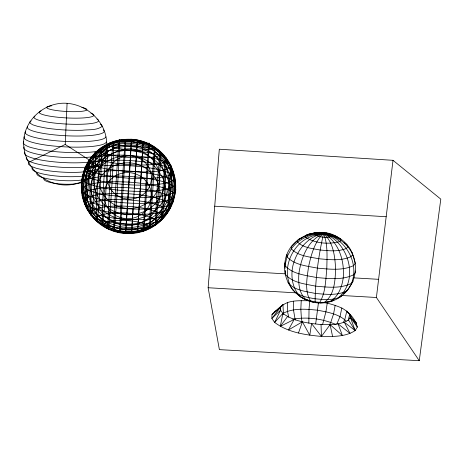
<?xml version="1.0" encoding="UTF-8"?>
<svg xmlns="http://www.w3.org/2000/svg" width="464" height="464" viewBox="0 0 464 464"><rect width="100%" height="100%" fill="white"/><g stroke="black" fill="none" stroke-linecap="round" stroke-linejoin="round"><path stroke-width="0.7" d="M309.018 300.684C299.558 300.916 287.454 299.454 280.563 307.255L280.54 310.23L274.659 322.41C287.941 332.531 305.271 334.909 321.448 336.429C332.787 336.528 345.291 337.096 355.163 330.588L357.332 327.097C355.499 319.104 349.003 311.982 341.84 308.05C335.692 305.329 329.214 303.357 322.567 302.308M293.613 301.229L293.486 309.906L295.203 320.032M137.547 232.742L143.161 141.549L137.582 232.737M28.461 162.493L28.594 164.395L31.216 166.356L36.192 168.235L43.21 169.888A35.983 7.215 2.8 0 0 80.127 172.196L88.108 171.483L94.331 170.311L98.391 168.774L100.062 166.988L65.227 144.455L67.083 103.304C45.101 101.604 24.232 119.584 23.623 141.81C23.136 160.074 35.577 177.086 52.815 182.816C87.597 194.48 119.747 157.081 101.436 124.752L100.178 124.12M301.229 300.573L300.834 309.244L301.385 318.118L302.122 322.376M133.04 209.322L131.579 233.427L137.344 140.14L134.38 188.523M309.726 300.695L309.036 309.349L308.833 323.153M208.139 287.744L219.315 149.217L393.014 160.318L440.8 199.137L419.253 360.696L219.385 349.636L208.139 287.744L296.241 292.848M318.408 303.015L315.688 323.849M419.253 360.696L376.403 297.494L393.014 160.318M327.23 303.16L325.925 311.762L322.608 324.452M335.159 305.364L333.57 313.925L330.757 322.37L329.469 324.968M349.972 318.64L350.337 317.243L355.163 330.588L344.323 322.265L350.076 333.465L338.041 323.849L342.386 335.501L330.09 324.632L321.448 336.429L311.576 323.582L309.772 335.234L302.4 321.825L288.399 329.991L294.193 319.418L280.279 326.36L282.901 313.397L280.54 310.23L271.852 318.443L274.659 322.41L282.901 313.397C293.84 321.413 307.881 323.309 321.042 324.539C330.269 324.638 340.385 325.113 348.505 320.003L350.337 317.243L349.74 314.186L348.087 320.682M341.84 308.05L340.002 316.57L336.777 324.156M284.925 262.897C287.019 237.075 320.879 223.126 340.692 239.238L340.947 240.451C369.767 260.959 352.188 305.364 318.002 302.893C298.259 301.768 282.095 282.698 284.925 262.897L285.134 268.32M351.236 316.599L346.828 311.054L344.793 319.534L343.25 322.596M23.745 141.369L23.2 143.335C27.121 147.471 33.28 147.848 38.466 149.356C49.045 151.305 59.781 152.215 70.522 152.575C82.453 151.879 96.181 154.106 106.761 147.552L106.517 146.073M298.474 333.03L302.4 321.825M324.307 232.563C314.673 241.152 311.321 254.429 308.566 266.609C307.162 277.832 304.198 290.864 310.567 301.072L313.275 302.226M353.29 280.917L347.194 290.748C337.392 295.852 325.716 294.338 315.12 293.399C305.776 291.409 294.431 290.458 287.964 282.599M342.026 295.185L341.023 296.548C333.071 300.747 323.559 299.547 314.94 298.77C305.544 297.093 293.932 295.365 290.081 285.14C283.91 271.109 288.741 254.388 299.437 243.942C306.774 236.657 316.732 234.129 326.644 232.934L327.665 233.612M280.279 326.36L287.547 316.535M329.318 301.641L331.337 301.368L333.465 300.318L334.115 299.454M280.703 310.857L280.563 307.255L271.852 318.443L271.974 314.72L274.92 311.483L282.907 304.662L283.527 314.644M338.03 298.021C360.806 279.264 347.693 237.841 319.626 232.278L318.339 232.644M343.354 293.782L346.817 290.458M282.907 304.662L271.974 314.72L280.563 307.255M31.105 120.959L29.957 121.643L30.108 123.192L32.77 124.822L37.804 126.417L44.898 127.861A36.325 5.858 3 0 0 82.174 130.262C88.746 129.363 96.744 130.668 102.231 126.307C95.259 113.286 81.78 104.533 67.083 103.304M306.942 235.103L308.693 234.094L311.222 233.682M28.455 162.475L65.227 144.455M283.156 313.328C293.671 307.818 306.17 309.065 317.573 310.207C327.48 312.144 338.65 313.821 346.19 321.082M274.92 311.483L276.144 310.915M301.646 238.003L299.135 238.919L291.264 246.691L291.328 248.832L287.001 256.818L284.942 265.507C292.633 274.334 305.683 275.245 316.471 277.518C328.773 278.574 342.241 280.378 353.713 274.729L355.517 272.322L355.198 270.982M318.002 302.893C323.298 301.803 329.225 303.386 333.575 299.036C339.462 293.567 342.096 285.772 343.209 278.006C344.851 260.571 338.482 240.532 321.917 232.336M292.767 319.215C307.168 316.616 322.474 318.698 335.872 324.522M322.323 302.743L323.947 302.371M332.062 300.568L333.465 300.318M98.745 176.941L90.364 178.367L84.39 180.357L81.287 182.799L81.362 185.542C93.299 195.164 110.13 194.88 124.654 197.026C141.015 197.502 158.502 199.184 173.884 192.49L175.926 189.898L174.725 187.131C165.764 180.722 154.292 179.713 143.753 177.805C128.83 175.984 113.715 175.398 98.745 176.941L98.658 176.958M325.966 302.099L327.978 301.826M320.293 302.922L324.243 302.435C334.602 295.168 335.072 280.714 335.646 269.219C334.927 256.789 333.57 242.312 323.594 233.595L317.596 232.389L311.854 233.578L313.154 233.508M119.59 140.105L119.608 140.105A45.75 0.841 -86.5 0 1 115.809 211.799A45.75 0.841 -86.5 0 1 114.782 204.885A45.75 0.841 -86.5 0 1 119.608 140.105M310.828 300.945C293.086 298.781 288.828 276.44 293.967 262.085C298.77 247.103 311.93 232.603 328.773 233.433L333.285 235.584M209.618 269.398L285.447 273.853M354.049 277.884L378.601 279.322M341.736 295.487L376.403 297.494M214.716 206.202L386.181 216.734M25.358 131.654L25.41 131.66A40.426 6.919 3 0 0 62.228 141.247A40.426 6.919 3 0 0 105.833 136.816M333.97 235.811L336.713 236.721M311.17 301.635L308.606 300.411M302.609 297.842L300.747 297.076L298.462 294.681M306.333 299.384L308.195 300.156M340.692 239.238L332.584 235.312L315.955 232.655L306.484 234.894L305.387 235.927L297.54 240.398L297.633 242.109C303.427 247.944 312.469 248.478 320.125 250.021C328.825 250.746 338.204 251.981 346.446 248.391L347.768 246.848L347.356 245.096C338.616 234.668 327.619 232.696 314.824 233.067L314.273 233.601L305.387 235.927L305.486 237.116C315.131 243.635 328.895 244.574 339.984 241.518L340.947 240.451L332.7 235.932L323.594 233.595L314.273 233.601L314.343 234.21C319.452 237.359 327.259 238.606 332.7 235.932L331.847 234.662C316.993 231.176 300.469 236.35 291.328 248.832C298.277 256.157 309.436 256.83 318.803 258.75C329.469 259.643 341.028 261.191 351.08 256.621L352.669 254.666C351.213 250.096 348.458 245.038 344.073 242.672M292.813 289.843L293.84 290.725M295.893 292.482L297.436 293.799M354.716 321.291L356.532 323.251L353.44 319.371M346.828 311.054L348.447 313.258M350.337 317.243L357.332 327.097L349.74 314.186M315.607 302.65L315.108 301.907C315.352 278.98 318.397 255.919 323.594 233.595C345.112 237.823 359.722 262.636 351.532 283.307C340.524 288.904 327.497 287.181 315.642 286.143C305.219 283.933 292.581 282.97 285.279 274.299L285.209 270.35M348.505 320.003L355.163 330.588M285.261 271.707L285.667 273.018M352.13 252.468L355.314 263.366L353.562 265.617C342.409 270.901 329.452 269.161 317.55 268.151C307.122 265.982 294.588 265.176 287.001 256.818L286.972 254.365M288.799 317.335L287.46 311.292L287.367 302.615M330.09 324.632L332.601 336.516M321.042 324.539L321.448 336.429M102.469 162.081A38.181 7.476 2.8 0 1 61.242 167.266A38.181 7.476 2.8 0 1 26.494 157.29M83.323 181.059A19.795 4.257 2.7 0 1 61.95 184.086A19.795 4.257 2.7 0 1 43.912 178.611M105.728 152.134A41.018 7.627 2.9 0 1 61.457 157.29A41.018 7.627 2.9 0 1 24.128 146.955M103.252 129.879A38.454 6.392 3 0 1 67.634 135.836A38.454 6.392 3 0 1 27.602 126.649M95.845 171.773A31.958 6.566 2.7 0 1 61.335 176.413A31.958 6.566 2.7 0 1 32.248 167.794M106.285 141.967A41.116 7.244 2.9 0 1 61.927 146.694A41.116 7.244 2.9 0 1 24.488 136.735M104.771 157.157A40.287 7.691 2.8 0 1 61.283 162.429A40.287 7.691 2.8 0 1 24.633 152.088M90.689 176.488A26.987 5.672 2.7 0 1 61.55 180.519A26.987 5.672 2.7 0 1 36.975 173.136M81.925 107.416A20.126 2.946 3.1 0 1 80.666 111.424A20.126 2.946 3.1 0 1 52.855 109.927A20.126 2.946 3.1 0 1 51.742 105.786M90.944 113.199A27.37 4.141 3.1 0 1 67.866 117.984A27.37 4.141 3.1 0 1 41.018 110.931M96.964 119.016A32.335 5.052 3.1 0 1 67.425 124.097A32.335 5.052 3.1 0 1 34.91 116.128M107.694 146.363C107.016 172.852 106.082 199.52 102.393 225.748C102.057 198.708 104.174 171.523 107.161 144.635L107.515 144.124L107.694 146.363M125.663 231.948L125.651 233.502L128.754 188.193L131.486 139.339L125.663 231.948C147.442 233.45 168.368 216.23 169.836 194.207C171.471 171.895 152.65 151.745 130.564 150.533C108.46 148.921 87.238 166.646 86.2 189.034C85.028 211.143 103.797 230.817 125.663 231.948M154.773 147.674C153.851 174.673 152.436 201.73 149.64 228.595L149.872 216.937L152.012 179.168L154.622 147.129L154.773 147.674C168.328 156.884 176.54 172.846 175.653 189.266C174.911 198.383 170.787 206.283 166.564 214.188C154.46 220.986 139.681 219.46 126.295 219.408C113.112 217.819 98.264 217.651 87.238 209.351C77.61 189.631 80.023 166.477 96.889 151.45C112.851 137.756 137.147 136.288 154.773 147.674M101.616 154.123L101.488 160.341A36.807 1.328 -86.5 0 1 99.621 195.153L98.965 203.621A36.807 1.328 -86.5 0 1 96.384 215.551A36.807 1.328 -86.5 0 1 99.122 164.343A36.807 1.328 -86.5 0 1 101.616 154.123M298.857 273.696C298.259 282.837 298.775 293.695 306.484 299.935L315.108 301.907L319.777 302.371C325.722 292.465 325.566 280.215 326.813 269.045C326.929 257.259 328.083 244.766 323.594 233.595C307.765 239.824 301.119 258.083 298.857 273.696M148.915 148.045L148.631 154.431A43.709 0.487 -86.5 0 1 146.143 197.235A43.709 0.487 -86.5 0 1 143.788 229.593L143.573 231.055A43.709 0.487 -86.5 0 1 146.392 177.729A43.709 0.487 -86.5 0 1 148.915 148.045M160.01 167.922L156.519 219.89A36.865 0.847 -86.5 0 1 156.136 207.344A36.865 0.847 -86.5 0 1 159.517 157.099A36.865 0.847 -86.5 0 1 160.01 167.922M120.443 226.496L120.019 231.107A46.881 0.586 -86.5 0 1 121.446 196.179A46.881 0.586 -86.5 0 1 125.384 139.879L125.57 139.351A46.881 0.586 -86.5 0 1 123.842 175.868A46.881 0.586 -86.5 0 1 120.443 226.496M109.643 216.485L109.017 223.196A43.825 1.067 -86.5 0 1 109.202 194.642A43.825 1.067 -86.5 0 1 113.593 141.648L113.715 144.078A43.825 1.067 -86.5 0 1 109.643 216.485M90.909 168.763C84.152 188.802 96.541 211.729 116.528 217.993C136.404 224.582 159.9 213.689 166.843 193.743C173.994 173.71 161.791 150.452 141.74 143.997C121.591 137.129 97.62 148.358 90.909 168.763M95.097 168.873C91.396 180.658 94.349 193.824 102.55 203.023A35.757 34.893 6 0 0 153.016 205.854A35.757 34.893 6 0 0 155.689 156.594A35.757 34.893 6 0 0 105.229 153.7L99.128 160.631L95.097 168.873M170.961 165.816L169.783 167.858C157.122 173.426 142.651 171.779 129.172 171.628C115.872 170.073 101.338 169.992 89.604 162.812L88.821 160.637C92.023 156.733 97.684 156.936 102.208 155.904C111.673 154.901 121.203 154.964 130.691 155.486C143.73 156.832 157.557 157.389 169.354 163.647L170.961 165.816M88.496 204.322L86.484 206.724C102.44 237.417 148.225 240.3 167.765 211.688L166.205 209.078C154.976 201.817 140.963 201.167 128.023 199.793C114.846 199.543 100.734 198.557 88.496 204.322M159.541 213.365L153.05 220.557A38.025 36.998 5.2 0 1 99.377 216.961A38.025 36.998 5.2 0 1 102.846 164.732A38.025 36.998 5.2 0 1 156.513 168.409L162.04 176.506A38.025 36.998 5.2 0 1 159.541 213.365M120.147 140.946L109.434 144.548A43.059 41.998 5.8 0 0 85.875 179.661A43.059 41.998 5.8 0 0 105.421 217.245L115.478 221.989A43.059 41.998 5.8 0 0 171.842 184.695A43.059 41.998 5.8 0 0 120.147 140.946M147.981 228.752L137.106 232.354A44.521 43.349 5.3 0 1 83.729 186.975A44.521 43.349 5.3 0 1 142.361 148.816L152.876 153.903A44.521 43.349 5.3 0 1 147.981 228.752M137.854 232.168L125.727 232.974A47.113 45.901 5.5 0 1 81.368 184.231A47.113 45.901 5.5 0 1 131.242 141.334L143.434 143.712A47.113 45.901 5.5 0 1 175.404 190.194A47.113 45.901 5.5 0 1 137.854 232.168M131.445 139.235L119.184 140.029A46.609 45.431 5.7 0 0 82.105 181.813A46.609 45.431 5.7 0 0 114.15 227.702L125.988 229.935A46.609 45.431 5.7 0 0 175.137 187.468A46.609 45.431 5.7 0 0 131.445 139.235M163.345 208.852A31.013 0.893 -86.5 0 0 165.979 158.154A31.013 0.893 -86.5 0 0 162.452 198.592A31.013 0.893 -86.5 0 0 163.345 208.852M112.752 191.754A22.115 21.593 6.1 0 0 150.301 184.562A22.115 21.593 6.1 0 0 124.99 156.356A22.115 21.593 6.1 0 0 112.752 191.754M94.685 212.164A45.211 44.086 5.7 0 0 171.506 197.832A45.211 44.086 5.7 0 0 120.043 140.024A45.211 44.086 5.7 0 0 94.685 212.164M93.357 217.976A46.336 45.13 5.4 0 0 172.098 203.313A46.336 45.13 5.4 0 0 119.358 144.136A46.336 45.13 5.4 0 0 93.357 217.976M87.331 196.568A23.026 1.108 -86.5 0 0 88.676 160.84A23.026 1.108 -86.5 0 0 85.579 193.911A23.026 1.108 -86.5 0 0 87.331 196.568M93.107 201.962A31.691 1.334 -86.5 0 0 95.132 152.592A31.691 1.334 -86.5 0 0 91.048 197.855A31.691 1.334 -86.5 0 0 93.107 201.962M96.721 186.4A46.597 9.959 3.5 0 0 174 186A46.597 9.959 3.5 0 0 115.629 170.7A46.597 9.959 3.5 0 0 96.721 186.4M99.435 174.017A43.593 8.822 3.5 0 0 171.779 173.988A43.593 8.822 3.5 0 0 117.282 160.196A43.593 8.822 3.5 0 0 99.435 174.017M104.789 161.182A36.668 7.006 3.6 0 0 165.741 161.489A36.668 7.006 3.6 0 0 120.17 150.313A36.668 7.006 3.6 0 0 104.789 161.182M108.953 154.57A31.042 5.754 3.6 0 0 160.631 154.988A31.042 5.754 3.6 0 0 122.235 145.702A31.042 5.754 3.6 0 0 108.953 154.57M114.944 147.767A22.829 4.101 3.6 0 0 153.021 148.207A22.829 4.101 3.6 0 0 124.996 141.497A22.829 4.101 3.6 0 0 114.944 147.767M96.089 198.296A46.475 10.452 3.5 0 0 173.182 197.594A46.475 10.452 3.5 0 0 115.008 181.755A46.475 10.452 3.5 0 0 96.089 198.296M97.521 209.629A43.245 10.208 3.4 0 0 169.343 208.748A43.245 10.208 3.4 0 0 115.397 193.442A43.245 10.208 3.4 0 0 97.521 209.629M101.558 220.214A36.18 8.938 3.4 0 0 161.779 219.35A36.18 8.938 3.4 0 0 116.969 206.039A36.18 8.938 3.4 0 0 101.558 220.214M105.044 225.104A30.549 7.714 3.4 0 0 155.968 224.35A30.549 7.714 3.4 0 0 118.343 212.883A30.549 7.714 3.4 0 0 105.044 225.104M110.31 229.552A22.405 5.783 3.3 0 0 147.738 229.007A22.405 5.783 3.3 0 0 120.367 220.417A22.405 5.783 3.3 0 0 110.31 229.552M96.286 204.102A45.634 10.515 3.4 0 0 172.011 203.278A45.634 10.515 3.4 0 0 114.95 187.433A45.634 10.515 3.4 0 0 96.286 204.102M97.597 180.31A45.826 9.535 3.5 0 0 173.594 180.084A45.826 9.535 3.5 0 0 116.22 165.317A45.826 9.535 3.5 0 0 97.597 180.31M103.623 214.67A32.19 31.314 5.1 0 0 158.294 204.334A32.19 31.314 5.1 0 0 121.522 163.386A32.19 31.314 5.1 0 0 103.623 214.67M109.91 210.784A23.716 23.055 5 0 0 150.168 203.099A23.716 23.055 5 0 0 123.024 172.997A23.716 23.055 5 0 0 109.91 210.784M106.279 198.209A30.531 29.806 6 0 0 158.131 188.372A30.531 29.806 6 0 0 123.256 149.391A30.531 29.806 6 0 0 106.279 198.209M169.459 203.916A22.695 0.789 -86.5 0 0 171.326 166.704A22.695 0.789 -86.5 0 0 168.6 196.081A22.695 0.789 -86.5 0 0 169.459 203.916"/></g></svg>
